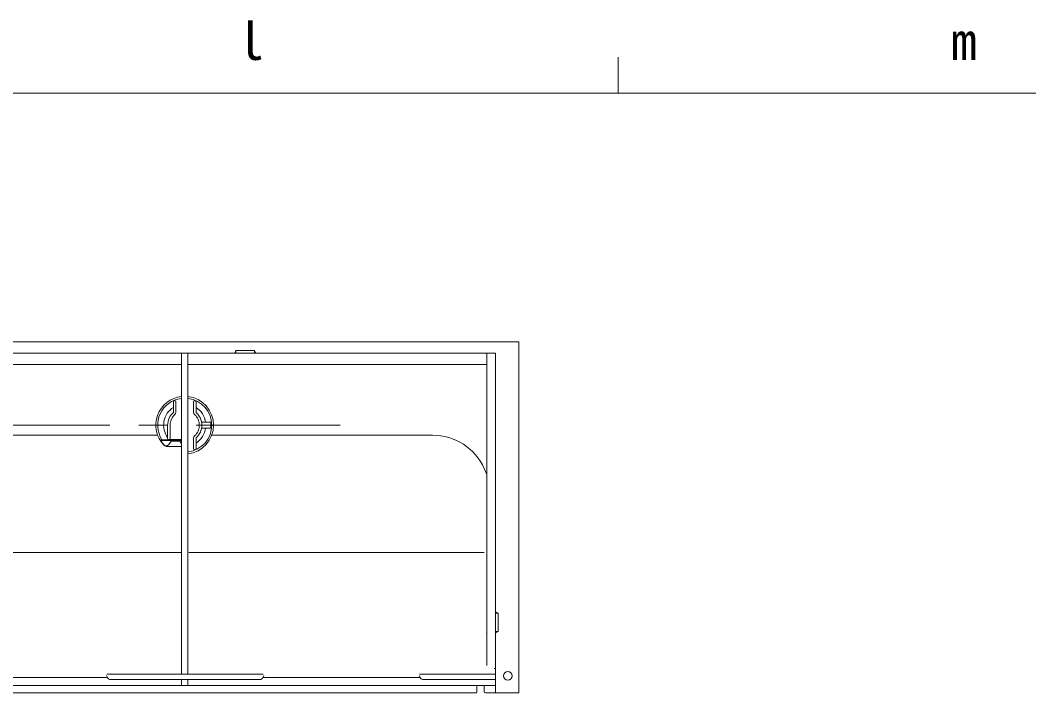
# Model space of a CAD drawing. Units: millimetres, scale not verified. Extents: x -6713 to 1917, y -1364 to 1364.
# Drawn here: x 942.2 to 1292.6, y 1130.4 to 1364.1 of the extents above; entities that cross this region are included whole.
import ezdxf
from ezdxf.enums import TextEntityAlignment as Align

# ---------------------------------------------------------------- set-up
doc = ezdxf.new("R2010")
doc.units = ezdxf.units.MM
doc.header["$LTSCALE"] = 10
doc.linetypes.add('CHAIN1', pattern=[8, 5, -1, 1, -1])
doc.layers.add('2-C', color=7, linetype='Continuous', lineweight=18)
doc.layers.add('F-4', color=7, linetype='Continuous', lineweight=18)
doc.styles.add('ＭＳ ゴシック', font='')
doc.styles.get('ＭＳ ゴシック').set_extended_font_data('MS Gothic')

msp = doc.modelspace()

# ---------------------------------------------------------------- linework, layer by layer
at = {"layer": '2-C'}
for p, q in [((1115.38, 1252.36), (665.38, 1252.36)), ((1115.38, 1130.72), (1115.38, 1252.36)), ((673.38, 1248.36), (1107.38, 1248.36)), ((998.29, 1136.85), (998.29, 1248.36)), ((1000.47, 1136.85), (1000.47, 1248.36)), ((1023.58, 1249.26), (1024.03, 1248.36)), ((1104.35, 1248.36), (1104.35, 1139.91)), ((1107.38, 1248.36), (1107.38, 1130.36)), ((897.43, 1244.4), (998.1, 1244.4)), ((1000.66, 1244.4), (1104.35, 1244.4)), ((1104.35, 1242.95), (1104.35, 1242.95)), ((1104.35, 1242.14), (1104.35, 1242.14)), ((1104.35, 1241.65), (1104.35, 1241.65)), ((1104.35, 1241.36), (1104.35, 1241.36)), ((995.45, 1231.46), (995.45, 1227.8)), ((996.31, 1231.46), (996.31, 1227.92)), ((1002.45, 1231.46), (1002.45, 1227.92)), ((1003.31, 1231.46), (1003.31, 1227.92)), ((995.95, 1227.08), (995.95, 1227.09)), ((1002.81, 1227.09), (1002.81, 1227.08)), ((1002.81, 1227.09), (1002.81, 1227.08)), ((993.45, 1223.36), (993.45, 1218.77)), ((994.31, 1223.36), (994.31, 1218.77)), ((994.31, 1223.36), (994.31, 1218.77)), ((1008.36, 1224.36), (1005.23, 1224.36)), ((891.47, 1219.86), (990.01, 1219.86)), ((1008.36, 1222.36), (1005.23, 1222.36)), ((1085.48, 1219.86), (1008.76, 1219.86)), ((1008.76, 1219.86), (1085.48, 1219.86)), ((991.46, 1218.29), (991.06, 1218.07)), ((991.06, 1218.07), (998.29, 1218.07)), ((993.78, 1218.3), (992.67, 1218.3)), ((998.29, 1215.96), (993.22, 1215.96)), ((994.58, 1217.59), (993.75, 1216.55)), ((993.85, 1218.37), (993.78, 1218.3)), ((998.29, 1218.34), (993.82, 1218.34)), ((993.91, 1218.37), (993.85, 1218.37)), ((993.91, 1218.37), (993.85, 1218.37)), ((994.58, 1217.59), (994.58, 1217.93)), ((994.58, 1217.93), (994.58, 1217.93)), ((997.78, 1217.59), (997.78, 1217.93)), ((997.78, 1217.93), (997.78, 1217.93)), ((997.78, 1217.59), (998.28, 1216.96)), ((997.98, 1215.96), (998, 1215.96)), ((1002.45, 1218.8), (1002.45, 1215.26)), ((1003.31, 1218.79), (1003.31, 1215.26)), ((1103.44, 1208.26), (1104.35, 1206.23)), ((891.47, 1179.16), (997.98, 1179.16)), ((1000.78, 1179.16), (1103.44, 1179.16)), ((1104.35, 1179.16), (1104.35, 1179.16)), ((1104.35, 1177.56), (1104.35, 1177.56)), ((1104.35, 1174.38), (1104.35, 1174.39)), ((1104.09, 1151.41), (1104.09, 1151.41)), ((1108.28, 1151.66), (1107.38, 1151.21)), ((1106.88, 1138.8), (1107.38, 1138.8)), ((917.52, 1135.66), (972.54, 1135.66)), ((972.62, 1135.51), (972.19, 1136.33)), ((972.45, 1136.85), (1026.61, 1136.85)), ((1026.44, 1135.51), (1026.85, 1136.29)), ((1026.52, 1135.66), (1081.2, 1135.66)), ((1081.2, 1135.66), (1080.85, 1136.33)), ((1081.11, 1136.85), (1107.38, 1136.85)), ((1107.38, 1132.86), (673.38, 1132.86)), ((973.35, 1135.04), (1025.77, 1135.04)), ((998.29, 1132.85), (998.29, 1135.04)), ((1000.47, 1135.04), (1000.47, 1132.85)), ((1081.94, 1135.04), (1107.38, 1135.04)), ((1100.87, 1130.87), (1100.87, 1132.86)), ((1103.38, 1132.86), (1103.38, 1130.86)), ((1100.37, 1130.37), (680.39, 1130.37)), ((1103.88, 1130.36), (1115.38, 1130.36))]:
    msp.add_line(p, q, dxfattribs=at)
at = {"layer": '2-C', "color": 4, "linetype": 'CHAIN1', "lineweight": 5}
msp.add_line((763.39, 1223.36), (1055.38, 1223.36), dxfattribs=at)
at = {"layer": '2-C'}
for points in [[(1017.18, 1248.35), (1017.18, 1249.26), (1016.73, 1248.36)], [(1023.58, 1248.35), (1023.58, 1249.26), (1017.18, 1249.26)], [(1107.37, 1158.06), (1108.28, 1158.06), (1107.38, 1158.51)], [(1108.28, 1158.06), (1108.28, 1151.66), (1107.37, 1151.66)], [(1115.38, 1130.72), (1115.38, 1130.36), (1115.38, 1130.72)]]:
    msp.add_lwpolyline(points, dxfattribs=at)
msp.add_circle((1111.58, 1136.26), 1.5, dxfattribs=at)
for centre, radius, start, end in [((999.38, 1223.36), 10.01, 96.2677, 223.9938), ((999.38, 1223.36), 10.01, 276.2677, 83.7323), ((999.38, 1223.36), 9.4, 97.5147, 212.6174), ((995.88, 1231.46), 0.433, 0, 180.0001), ((999.38, 1223.36), 9.4, 277.5142, 82.4858), ((1002.88, 1231.46), 0.433, 359.9903, 180), ((999.38, 1223.36), 7.34, 122.3803, 216.1105), ((999.38, 1223.36), 5.93, 131.521, 179.9999), ((999.38, 1223.36), 5.07, 132.6423, 180), ((995.18, 1227.92), 1.13, 312.6423, 360), ((1003.58, 1227.92), 1.13, 180, 227.3577), ((999.38, 1223.36), 5.07, 312.6543, 47.3577), ((999.38, 1223.36), 7.34, 7.8419, 57.6196), ((1003.58, 1227.92), 0.263, 179.6099, 227.8208), ((1003.58, 1227.92), 0.263, 179.6136, 227.8195), ((999.38, 1223.36), 5.93, 312.7749, 47.3438), ((999.38, 1223.36), 9.04, 353.634, 6.368), ((1003.58, 1218.8), 1.13, 132.5888, 180), ((999.38, 1223.36), 7.34, 302.3803, 352.1581), ((1085.48, 1200.16), 19.7, 24.2792, 90), ((999.79, 1221.21), 9.28, 199.7788, 201.4663), ((999.38, 1223.36), 9.92, 214.0182, 224.0266), ((992.35, 1177.49), 40.82, 89.5554, 91.2556), ((993.25, 1217.47), 1.5, 224.538, 268.5595), ((992.97, 1217.16), 1, 224.0266, 321.736), ((993.85, 1218.77), 0.4, 180.0091, 269.9916), ((993.91, 1218.77), 0.4, 270.0069, 359.9934), ((994.24, 1210.32), 7.57, 86.6017, 87.4762), ((994.4, 1213.03), 4.85, 85.4124, 86.6017), ((994.5, 1214.17), 3.7, 84.0757, 85.4272), ((995.55, 1224.27), 6.45, 264.0331, 267.2255), ((996.16, 1235.74), 17.94, 267.0692, 268.5177), ((996.18, 1238.06), 20.25, 268.6285, 270.007), ((996.17, 1239.19), 21.38, 270.0297, 271.5244), ((996.33, 1232.37), 14.56, 271.6105, 273.6117), ((996.91, 1223.1), 5.28, 273.6461, 277.6), ((994.59, 1239.6), 21.93, 277.8995, 278.3568), ((1003.61, 1218.79), 0.3, 132.7769, 179.998), ((1003.61, 1218.79), 0.3, 132.7769, 179.998), ((1002.88, 1215.26), 0.433, 180, 359.9999), ((972.45, 1136.42), 0.424, 88.888, 106.1382), ((973.32, 1135.8), 0.757, 202.6163, 267.6391), ((1025.74, 1135.8), 0.757, 272.3881, 337.3564), ((1025.99, 1136.8), 0.998, 329.5612, 332.1614), ((1081.1, 1136.39), 0.454, 89.4653, 105.5609), ((1079.58, 1134.81), 1.83, 22.3685, 27.7017), ((1081.97, 1135.8), 0.757, 202.6163, 267.6391), ((1100.37, 1130.87), 0.5, 269.9979, 359.999), ((1103.88, 1130.86), 0.5, 180, 270)]:
    msp.add_arc(centre, radius, start, end, dxfattribs=at)
at = {"layer": 'F-4'}
for p, q in [((1149.9, 1338.76), (1149.9, 1351.27)), ((-1915.97, 1338.76), (1900.73, 1338.76))]:
    msp.add_line(p, q, dxfattribs=at)

# ---------------------------------------------------------------- texts
at = {"layer": 'F-4', "style": 'ＭＳ ゴシック'}
for s, p in [('l', (1017.95, 1346.33)), ('m', (1265.5, 1346.33))]:
    msp.add_text(s, height=13.2, dxfattribs=at).set_placement(p, align=Align.BOTTOM_LEFT)

doc.saveas('drawing.dxf')
